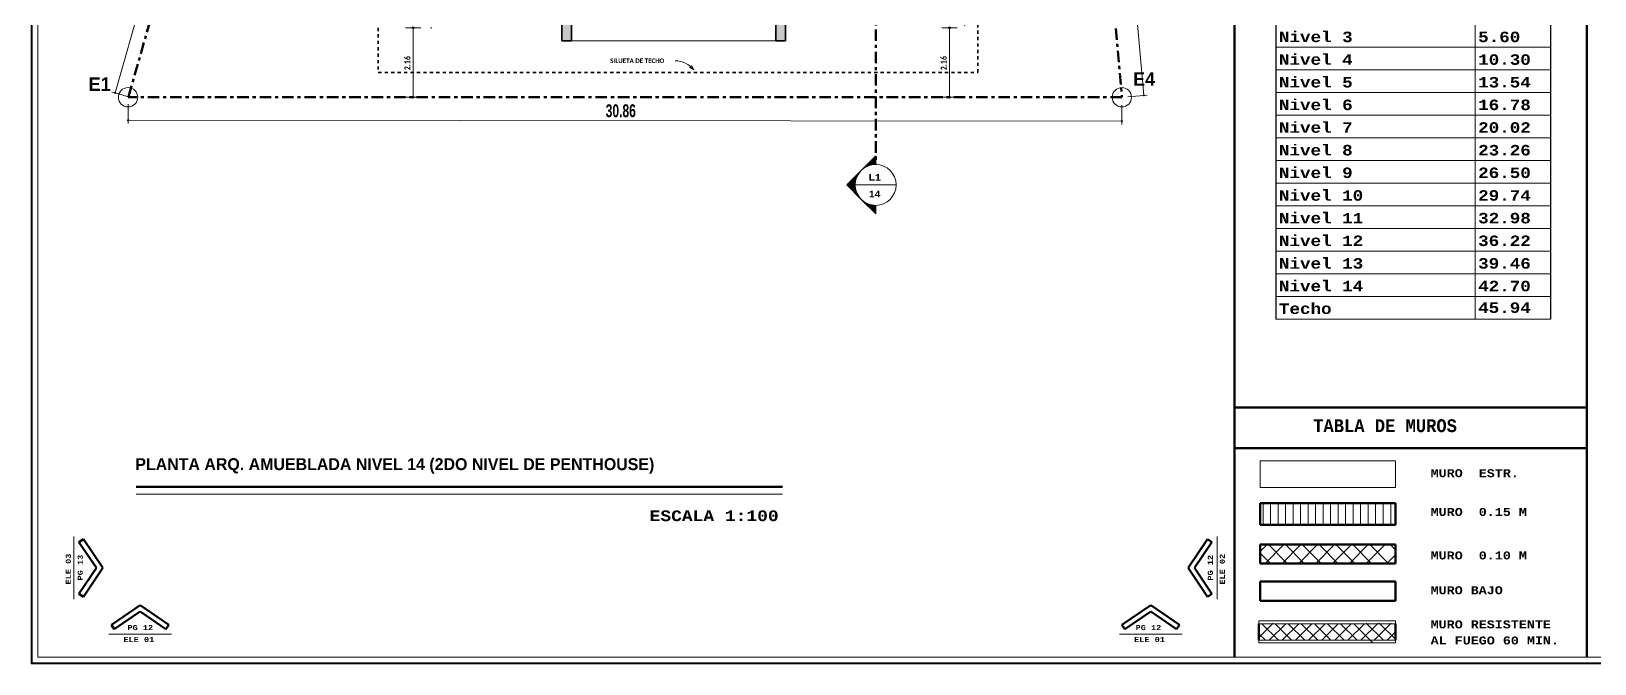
# Model space of a CAD drawing. Header units: metres. Extents: x -144 to 1000, y -717 to 29.
# Drawn here: x 818.18 to 866.74, y -589.13 to -569.48 of the extents above; entities that cross this region are included whole.
import ezdxf

# ---------------------------------------------------------------- set-up
doc = ezdxf.new("R2010")
doc.units = ezdxf.units.M
for name, pattern in [('Basculante', [0.11625, 0.075, -0.04125]), ('Dash Dot 3_16_', [0.595313, 0.357187, -0.119063, 0, -0.119063]), ('Derribado', [0.36, 0.24, -0.12])]:
    doc.linetypes.add(name, pattern=pattern)
doc.layers.get('0').update_dxf_attribs({"color": 1})
for name, color, linetype, lineweight in [('A-ANNO-DIMS', 1, 'Continuous', 9), ('A-DETL', 1, 'Continuous', 9), ('A-DETL-GENF', 1, 'Continuous', 9), ('A-DETL-THIN', 1, 'Continuous', 9), ('A-DETL-WIDE', 1, 'Continuous', 100), ('A-FLOR-HRAL', 1, 'Continuous', 9), ('A-WALL', 4, 'Continuous', 9), ('G-ANNO-SCHD', 1, 'Continuous', 9), ('G-ANNO-SYMB', 1, 'Continuous', 9), ('G-ANNO-TEXT', 2, 'Continuous', 9), ('G-ANNO-TTLB', 3, 'Continuous', 18), ('G-IMPT', 1, 'Continuous', 9), ('S-COLS', 7, 'Continuous', 9)]:
    doc.layers.add(name, color=color, linetype=linetype, lineweight=lineweight)
doc.layers.add('A-WALL-PATT', color=7, linetype='Continuous', lineweight=35, true_color=0x9c9c9c)
doc.styles.add('Arial Black', font='', dxfattribs={"height": 0.15})
doc.styles.add('Britannic Bold_B', font='', dxfattribs={"width": 0.7})
doc.styles.add('Britannic Bold_B_1', font='', dxfattribs={"width": 0.7, "height": 0.4})
doc.styles.add('Britannic Bold_B_8', font='', dxfattribs={"height": 0.006})
doc.styles.add('Calibri_B', font='calibrib.ttf', dxfattribs={"height": 0.165})
doc.styles.add('Calibri_B_7', font='calibrib.ttf', dxfattribs={"width": 0.8, "height": 0.18})
doc.styles.add('Courier New_B_2', font='courbd.ttf', dxfattribs={"height": 0.0016})
doc.styles.add('Courier New_B_5', font='courbd.ttf', dxfattribs={"width": 0.8, "height": 0.51})
doc.styles.add('Courier New_B_6', font='courbd.ttf', dxfattribs={"height": 0.002})
doc.styles.add('Courier New_B_8', font='courbd.ttf', dxfattribs={"height": 0.0035})
doc.styles.add('Courier New_B_9', font='courbd.ttf', dxfattribs={"height": 0.003591})
doc.styles.get('Arial Black').set_extended_font_data('Arial Black')
doc.styles.get('Britannic Bold_B').set_extended_font_data('Britannic Bold', bold=True)
doc.styles.get('Britannic Bold_B_1').set_extended_font_data('Britannic Bold', bold=True)
doc.styles.get('Britannic Bold_B_8').set_extended_font_data('Britannic Bold', bold=True)

# ---------------------------------------------------------------- blocks, each defined once
blk = doc.blocks.new('tarjeta de nathalie 00')
at = {"layer": 'G-IMPT', "lineweight": 9}
h = blk.add_hatch(color=3, dxfattribs=at)
h.paths.add_polyline_path([(-145.23888, -717.38489), (-145.21019, -717.38489), (-145.21019, -716.89355), (-145.21019, -716.79934), (-145.23888, -716.79934), (-145.23888, -716.89379)])
h.paths.add_polyline_path([(-145.20996, -716.7991), (-145.20996, -717.3851), (-145.2392, -717.3851), (-145.2392, -716.7991)])
h.paths.add_polyline_path([(-145.23902, -717.3868), (-145.20826, -717.3868), (-145.20826, -716.7974), (-145.2392, -716.7974), (-146.09866, -716.7974), (-146.09866, -717.3868)])
h.paths.add_polyline_path([(-145.20795, -716.79707), (-145.20795, -717.3871), (-146.09898, -717.3871), (-146.09898, -716.79707)])
at = {"layer": 'G-ANNO-TTLB'}
for p, q in [((-146.09898, -716.79707), (-146.09898, -717.3871)), ((-146.09898, -716.79707), (-146.09898, -717.38713)), ((-146.09866, -717.3868), (-146.09866, -716.7974)), ((-146.09696, -717.3851), (-146.09696, -716.7991)), ((-145.23902, -717.3868), (-146.09866, -717.3868))]:
    blk.add_line(p, q, dxfattribs=at)
at = {"layer": 'G-ANNO-TTLB', "color": 3}
for p, q in [((-146.09898, -717.3871), (-145.20795, -717.3871)), ((-146.09898, -717.38713), (-145.20795, -717.38713)), ((-145.20996, -717.3851), (-146.09696, -717.3851))]:
    blk.add_line(p, q, dxfattribs=at)
blk = doc.blocks.new('A$C4d52d4f2')
for p, q in [((-0.50224, -0.34445), (-0.50224, -0.48242)), ((-0.41646, -0.34445), (-0.41646, -0.48242))]:
    blk.add_line(p, q)
at = {"layer": 'A-DETL', "color": 8, "lineweight": 18, "true_color": 0x808080}
for p, q in [((-0.50624, -0.54672), (-0.50624, -0.53997)), ((-0.5039, -0.54672), (-0.5039, -0.53997)), ((-0.50155, -0.54672), (-0.50155, -0.53997)), ((-0.49921, -0.54672), (-0.49921, -0.53997)), ((-0.49686, -0.54672), (-0.49686, -0.53997)), ((-0.49452, -0.54672), (-0.49452, -0.53997)), ((-0.49217, -0.54672), (-0.49217, -0.53997)), ((-0.48983, -0.54672), (-0.48983, -0.53997)), ((-0.48748, -0.54672), (-0.48748, -0.53997)), ((-0.48514, -0.54672), (-0.48514, -0.53997)), ((-0.48279, -0.54672), (-0.48279, -0.53997)), ((-0.48045, -0.54672), (-0.48045, -0.53997)), ((-0.4781, -0.54672), (-0.4781, -0.53997)), ((-0.47576, -0.54672), (-0.47576, -0.53997)), ((-0.47341, -0.54672), (-0.47341, -0.53997)), ((-0.47338, -0.54672), (-0.47338, -0.53997)), ((-0.47107, -0.54672), (-0.47107, -0.53997)), ((-0.46872, -0.54672), (-0.46872, -0.53997)), ((-0.46869, -0.54672), (-0.46869, -0.53997)), ((-0.46638, -0.54672), (-0.46638, -0.53997)), ((-0.46634, -0.54672), (-0.46634, -0.53997)), ((-0.50716, -0.55504), (-0.50499, -0.55287)), ((-0.50716, -0.55551), (-0.50393, -0.55874)), ((-0.50558, -0.55874), (-0.49972, -0.55287)), ((-0.50453, -0.55287), (-0.49867, -0.55874)), ((-0.50032, -0.55874), (-0.49446, -0.55287)), ((-0.49927, -0.55287), (-0.4934, -0.55874)), ((-0.49506, -0.55874), (-0.48919, -0.55287)), ((-0.494, -0.55287), (-0.48814, -0.55874)), ((-0.48979, -0.55874), (-0.48393, -0.55287)), ((-0.48874, -0.55287), (-0.48288, -0.55874)), ((-0.48453, -0.55874), (-0.47866, -0.55287)), ((-0.48347, -0.55287), (-0.47761, -0.55874)), ((-0.47926, -0.55874), (-0.4734, -0.55287)), ((-0.47821, -0.55287), (-0.47235, -0.55874)), ((-0.474, -0.55874), (-0.46813, -0.55287)), ((-0.47294, -0.55287), (-0.46708, -0.55874)), ((-0.46755, -0.55874), (-0.46485, -0.55604)), ((-0.4665, -0.55287), (-0.46485, -0.55452)), ((-0.50753, -0.58186), (-0.50305, -0.57738)), ((-0.50753, -0.58073), (-0.50563, -0.58264)), ((-0.50658, -0.57759), (-0.50153, -0.58264)), ((-0.50421, -0.58264), (-0.49917, -0.57759)), ((-0.50248, -0.57759), (-0.49744, -0.58264)), ((-0.50012, -0.58264), (-0.49507, -0.57759)), ((-0.49839, -0.57759), (-0.49334, -0.58264)), ((-0.49602, -0.58264), (-0.49098, -0.57759)), ((-0.49429, -0.57759), (-0.48925, -0.58264)), ((-0.49193, -0.58264), (-0.48688, -0.57759)), ((-0.4902, -0.57759), (-0.48515, -0.58264)), ((-0.48783, -0.58264), (-0.48279, -0.57759)), ((-0.4861, -0.57759), (-0.48106, -0.58264)), ((-0.48374, -0.58264), (-0.47869, -0.57759)), ((-0.48201, -0.57759), (-0.47696, -0.58264)), ((-0.47964, -0.58264), (-0.4746, -0.57759)), ((-0.47791, -0.57759), (-0.47191, -0.58359)), ((-0.47555, -0.58264), (-0.47029, -0.57738)), ((-0.47555, -0.58264), (-0.4705, -0.57759)), ((-0.47403, -0.57738), (-0.46877, -0.58264)), ((-0.47145, -0.58264), (-0.46619, -0.57738)), ((-0.46993, -0.57738), (-0.46485, -0.58246)), ((-0.46736, -0.58264), (-0.46485, -0.58014))]:
    blk.add_line(p, q, dxfattribs=at)
at = {"layer": 'A-DETL', "color": 7, "lineweight": 100}
for p, q in [((-0.87475, -0.55119), (-0.87612, -0.55211)), ((-0.87475, -0.55119), (-0.86869, -0.56017)), ((-0.52361, -0.55119), (-0.52968, -0.56017)), ((-0.52361, -0.55119), (-0.52224, -0.55211)), ((-0.87612, -0.55211), (-0.87069, -0.56017)), ((-0.52224, -0.55211), (-0.52768, -0.56017)), ((-0.87612, -0.56824), (-0.87069, -0.56017)), ((-0.87475, -0.56916), (-0.86869, -0.56017)), ((-0.52361, -0.56916), (-0.52968, -0.56017)), ((-0.52224, -0.56824), (-0.52768, -0.56017)), ((-0.87475, -0.56916), (-0.87612, -0.56824)), ((-0.52361, -0.56916), (-0.52224, -0.56824)), ((-0.86601, -0.5779), (-0.85702, -0.57184)), ((-0.86509, -0.57927), (-0.85702, -0.57383)), ((-0.84804, -0.5779), (-0.85702, -0.57184)), ((-0.84896, -0.57927), (-0.85702, -0.57383)), ((-0.55033, -0.5779), (-0.54134, -0.57184)), ((-0.54941, -0.57927), (-0.54134, -0.57383)), ((-0.53236, -0.5779), (-0.54134, -0.57184)), ((-0.53328, -0.57927), (-0.54134, -0.57383)), ((-0.86601, -0.5779), (-0.86509, -0.57927)), ((-0.84804, -0.5779), (-0.84896, -0.57927)), ((-0.55033, -0.5779), (-0.54941, -0.57927)), ((-0.53236, -0.5779), (-0.53328, -0.57927))]:
    blk.add_line(p, q, dxfattribs=at)
at = {"layer": 'A-DETL-THIN'}
for p, q in [((-0.44001, -0.39042), (-0.44001, -0.3975)), ((-0.44001, -0.3975), (-0.50224, -0.3975)), ((-0.41646, -0.3975), (-0.44001, -0.3975)), ((-0.44001, -0.3975), (-0.44001, -0.40457)), ((-0.44001, -0.40457), (-0.50224, -0.40457)), ((-0.41646, -0.40457), (-0.44001, -0.40457)), ((-0.44001, -0.40457), (-0.44001, -0.41165)), ((-0.44001, -0.41165), (-0.50224, -0.41165)), ((-0.41646, -0.41165), (-0.44001, -0.41165)), ((-0.44001, -0.41165), (-0.44001, -0.41873)), ((-0.44001, -0.41873), (-0.50224, -0.41873)), ((-0.41646, -0.41873), (-0.44001, -0.41873)), ((-0.44001, -0.41873), (-0.44001, -0.42581)), ((-0.44001, -0.42581), (-0.50224, -0.42581)), ((-0.41646, -0.42581), (-0.44001, -0.42581)), ((-0.44001, -0.42581), (-0.44001, -0.43288)), ((-0.44001, -0.43288), (-0.50224, -0.43288)), ((-0.41646, -0.43288), (-0.44001, -0.43288)), ((-0.44001, -0.43288), (-0.44001, -0.43996)), ((-0.44001, -0.43996), (-0.50224, -0.43996)), ((-0.41646, -0.43996), (-0.44001, -0.43996)), ((-0.44001, -0.43996), (-0.44001, -0.44704)), ((-0.44001, -0.44704), (-0.50224, -0.44704)), ((-0.41646, -0.44704), (-0.44001, -0.44704)), ((-0.44001, -0.44704), (-0.44001, -0.45411)), ((-0.44001, -0.45411), (-0.50224, -0.45411)), ((-0.41646, -0.45411), (-0.44001, -0.45411)), ((-0.44001, -0.45411), (-0.44001, -0.46119)), ((-0.44001, -0.46119), (-0.50224, -0.46119)), ((-0.44001, -0.46119), (-0.44001, -0.46827)), ((-0.41646, -0.46119), (-0.44001, -0.46119)), ((-0.44001, -0.46827), (-0.50224, -0.46827)), ((-0.41646, -0.46827), (-0.44001, -0.46827)), ((-0.44001, -0.46827), (-0.44001, -0.47535)), ((-0.44001, -0.47535), (-0.50224, -0.47535)), ((-0.41646, -0.47535), (-0.44001, -0.47535)), ((-0.44001, -0.47535), (-0.44001, -0.48242)), ((-0.44001, -0.48242), (-0.50224, -0.48242)), ((-0.41646, -0.48242), (-0.44001, -0.48242))]:
    blk.add_line(p, q, dxfattribs=at)
at = {"layer": 'A-DETL-THIN', "lineweight": 18}
for p, q in [((-0.46485, -0.52673), (-0.50716, -0.52673)), ((-0.50716, -0.52673), (-0.50716, -0.535)), ((-0.46485, -0.535), (-0.46485, -0.52673)), ((-0.50716, -0.535), (-0.46485, -0.535)), ((-0.87776, -0.55038), (-0.87776, -0.56996)), ((-0.52061, -0.55038), (-0.52061, -0.56996)), ((-0.84724, -0.58091), (-0.86681, -0.58091)), ((-0.55113, -0.58091), (-0.53155, -0.58091)), ((-0.50753, -0.5767), (-0.50753, -0.57759)), ((-0.46485, -0.5767), (-0.50753, -0.5767)), ((-0.50753, -0.57759), (-0.46485, -0.57759)), ((-0.46485, -0.57759), (-0.46485, -0.5767)), ((-0.50753, -0.5827), (-0.50753, -0.58359)), ((-0.46485, -0.5827), (-0.50753, -0.5827)), ((-0.50753, -0.58359), (-0.46485, -0.58359)), ((-0.46485, -0.58359), (-0.46485, -0.5827))]:
    blk.add_line(p, q, dxfattribs=at)
at = {"layer": 'A-DETL-WIDE'}
for p, q in [((-0.51513, -0.58802), (-0.51513, -0.00202)), ((-0.40513, -0.58802), (-0.40513, -0.00202)), ((-0.51513, -0.51005), (-0.51513, -0.52277)), ((-0.40513, -0.51005), (-0.51513, -0.51005)), ((-0.40513, -0.52277), (-0.40513, -0.51005)), ((-0.40513, -0.52277), (-0.51513, -0.52277)), ((-0.51513, -0.52277), (-0.40513, -0.52277)), ((-0.50716, -0.53997), (-0.50716, -0.54672)), ((-0.46485, -0.53997), (-0.50716, -0.53997)), ((-0.46485, -0.54672), (-0.46485, -0.53997)), ((-0.50716, -0.54672), (-0.46485, -0.54672)), ((-0.50716, -0.55287), (-0.50716, -0.55874)), ((-0.46485, -0.55287), (-0.50716, -0.55287)), ((-0.46485, -0.55874), (-0.46485, -0.55287)), ((-0.50716, -0.55874), (-0.46485, -0.55874)), ((-0.46485, -0.56436), (-0.50716, -0.56436)), ((-0.50716, -0.56436), (-0.50716, -0.57042)), ((-0.46485, -0.57042), (-0.46485, -0.56436)), ((-0.50716, -0.57042), (-0.46485, -0.57042)), ((-0.50753, -0.57759), (-0.50753, -0.5827)), ((-0.46485, -0.5827), (-0.46485, -0.57759))]:
    blk.add_line(p, q, dxfattribs=at)
at = {"layer": 'G-ANNO-SCHD', "char_height": 0.003283, "attachment_point": 1, "line_spacing_factor": 1.118013, "style": 'Courier New_B_9'}
for s, insert, width in [('Nivel 3', (-0.50128, -0.39261), 0.03515), ('5.60', (-0.43905, -0.39261), 0.0123581), ('Nivel 4', (-0.50128, -0.39969), 0.0305443), ('10.30', (-0.43905, -0.39969), 0.0154477), ('Nivel 5', (-0.50128, -0.40677), 0.0322239), ('13.54', (-0.43905, -0.40677), 0.0154477), ('Nivel 6', (-0.50128, -0.41384), 0.032651), ('16.78', (-0.43905, -0.41384), 0.0140758), ('Nivel 7', (-0.50128, -0.42092), 0.0322239), ('20.02', (-0.43905, -0.42092), 0.0153562), ('Nivel 8', (-0.50128, -0.428), 0.032651), ('23.26', (-0.43905, -0.428), 0.0154477), ('Nivel 9', (-0.50128, -0.43507), 0.0322239), ('26.50', (-0.43905, -0.43507), 0.0154477), ('Nivel 10', (-0.50128, -0.44215), 0.032651), ('29.74', (-0.43905, -0.44215), 0.0154477), ('Nivel 11', (-0.50128, -0.44923), 0.0322239), ('32.98', (-0.43905, -0.44923), 0.0151733), ('Nivel 12', (-0.50128, -0.45631), 0.032651), ('36.22', (-0.43905, -0.45631), 0.0154477), ('Nivel 13', (-0.50128, -0.46338), 0.0322239), ('39.46', (-0.43905, -0.46338), 0.0154477), ('Nivel 14', (-0.50128, -0.47046), 0.032651), ('42.70', (-0.43905, -0.47046), 0.0154477), ('Techo', (-0.50128, -0.47754), 0.032651), ('45.94', (-0.43905, -0.47721), 0.0154477)]:
    blk.add_mtext(s, dxfattribs=dict(at, insert=insert, width=width))
at = {"layer": 'G-ANNO-TEXT', "attachment_point": 1}
for s, insert, char_height, width, style in [('TABLA DE MUROS', (-0.49058, -0.51373), 0.004, 0.0718312, 'Courier New_B_5'), ('MURO  ESTR.', (-0.4539, -0.52932), 0.0025, 0.0282194, 'Courier New_B_6'), ('MURO  0.15 M', (-0.4539, -0.54143), 0.0025, 0.0307848, 'Courier New_B_6'), ('MURO  0.10 M', (-0.4539, -0.55502), 0.0025, 0.0307848, 'Courier New_B_6'), ('MURO BAJO', (-0.4539, -0.56589), 0.0025, 0.0230886, 'Courier New_B_6'), ('PG 12', (-0.86099, -0.57801), 0.0016, 0.0104219, 'Courier New_B_2'), ('PG 12', (-0.54605, -0.57801), 0.0016, 0.0104219, 'Courier New_B_2'), ('MURO RESISTENTE', (-0.4539, -0.57656), 0.0025, 0.038481, 'Courier New_B_6'), ('ELE 01', (-0.86224, -0.58174), 0.0016, 0.0125063, 'Courier New_B_2'), ('ELE 01', (-0.54652, -0.58174), 0.0016, 0.0125063, 'Courier New_B_2'), ('AL FUEGO 60 MIN.', (-0.4539, -0.58158), 0.0025, 0.0410464, 'Courier New_B_6')]:
    blk.add_mtext(s, dxfattribs=dict(at, insert=insert, char_height=char_height, width=width, style=style))
at = {"layer": 'G-ANNO-TEXT', "char_height": 0.0016, "attachment_point": 1, "rotation": 90, "style": 'Courier New_B_2'}
for s, insert, width in [('ELE 03', (-0.88027, -0.56532), 0.0125063), ('PG 13', (-0.87654, -0.56407), 0.0104219), ('PG 12', (-0.52351, -0.56414), 0.0104219), ('ELE 02', (-0.51978, -0.56539), 0.0125063)]:
    blk.add_mtext(s, dxfattribs=dict(at, insert=insert, width=width))
blk = doc.blocks.new('H')
at = {"layer": 'A-ANNO-DIMS', "lineweight": 25, "true_color": 0x0000ff}
h = blk.add_hatch(color=5, dxfattribs=at)
edge = h.paths.add_edge_path()
edge.add_arc((824.935, -512.546), 0.015, 0, 360)
h = blk.add_hatch(color=5, dxfattribs=at)
edge = h.paths.add_edge_path()
edge.add_arc((856.889, -512.624), 0.015, 0, 360)
h = blk.add_hatch(color=5, dxfattribs=at)
edge = h.paths.add_edge_path()
edge.add_arc((825.345, -513.399), 0.015, 0, 360)
h = blk.add_hatch(color=5, dxfattribs=at)
edge = h.paths.add_edge_path()
edge.add_arc((856.207, -513.424), 0.015, 0, 360)
at = {"layer": 'A-WALL-PATT', "lineweight": 5, "true_color": 0x747474}
h = blk.add_hatch(color=8, dxfattribs=at)
h.paths.add_polyline_path([(845.762, -510.925), (845.762, -509.174), (845.462, -509.174), (845.462, -510.925)])
h.paths.add_polyline_path([(839.112, -510.925), (839.112, -509.174), (838.812, -509.174), (838.812, -510.925)])
at = {"layer": 'G-ANNO-SYMB'}
h = blk.add_hatch(color=256, dxfattribs=at)
edge = h.paths.add_edge_path()
edge.add_line((848.133, -514.933), (848.56, -514.507))
edge.add_line((848.56, -514.507), (848.56, -514.77))
edge.add_arc((848.56, -515.405), 0.636, 90, 132.0784)
h = blk.add_hatch(color=256, dxfattribs=at)
edge = h.paths.add_edge_path()
edge.add_arc((848.56, -515.405), 0.635, 135, 180)
edge.add_line((847.925, -515.405), (847.661, -515.405))
edge.add_line((847.661, -515.405), (848.111, -514.956))
h = blk.add_hatch(color=256, dxfattribs=at)
edge = h.paths.add_edge_path()
edge.add_line((848.111, -515.854), (847.661, -515.405))
edge.add_line((847.661, -515.405), (847.925, -515.405))
edge.add_arc((848.56, -515.405), 0.635, 180, 225)
h = blk.add_hatch(color=256, dxfattribs=at)
edge = h.paths.add_edge_path()
edge.add_arc((848.56, -515.405), 0.636, 227.9216, 270)
edge.add_line((848.56, -516.041), (848.56, -516.303))
edge.add_line((848.56, -516.303), (848.133, -515.877))
at = {"layer": 'A-ANNO-DIMS', "color": 5, "true_color": 0x0000ff}
for p, q in [((854.489, -485.55), (856.889, -512.624)), ((824.935, -512.546), (831.916, -488.255)), ((824.935, -512.546), (824.839, -512.519)), ((824.935, -512.546), (825.416, -512.685)), ((856.889, -512.624), (856.391, -512.668)), ((856.889, -512.624), (856.989, -512.615)), ((825.345, -513.399), (825.345, -512.899)), ((856.207, -513.424), (856.207, -512.924)), ((856.207, -513.424), (825.345, -513.399)), ((825.345, -513.399), (825.345, -513.499)), ((856.207, -513.424), (856.207, -513.524))]:
    blk.add_line(p, q, dxfattribs=at)
at = {"layer": 'A-ANNO-DIMS', "color": 5, "lineweight": 25, "true_color": 0x0000ff}
for centre in [(824.935, -512.546), (856.889, -512.624), (825.345, -513.399), (856.207, -513.424)]:
    blk.add_circle(centre, 0.015, dxfattribs=at)
at = {"layer": 'A-DETL', "color": 7, "linetype": 'Dash Dot 3_16_', "lineweight": 70}
for p, q in [((853.807, -485.61), (856.207, -512.684)), ((825.351, -512.666), (832.331, -488.374)), ((856.207, -512.684), (825.345, -512.684))]:
    blk.add_line(p, q, dxfattribs=at)
at = {"layer": 'A-DETL', "color": 7, "linetype": 'Basculante', "lineweight": 35}
for p, q in [((833.112, -508.525), (833.112, -511.91)), ((851.737, -511.91), (851.737, -508.525)), ((833.112, -511.91), (851.737, -511.91))]:
    blk.add_line(p, q, dxfattribs=at)
at = {"layer": 'A-DETL-THIN'}
for centre in [(825.338, -512.684), (856.207, -512.684)]:
    blk.add_circle(centre, 0.3, dxfattribs=at)
at = {"layer": 'A-WALL', "lineweight": 35}
for p, q in [((838.812, -509.174), (838.812, -510.925)), ((839.112, -510.925), (839.112, -509.174)), ((845.462, -509.174), (845.462, -510.925)), ((845.762, -510.925), (845.762, -509.174)), ((838.812, -510.925), (839.112, -510.925)), ((845.462, -510.925), (845.762, -510.925))]:
    blk.add_line(p, q, dxfattribs=at)
at = {"layer": 'A-WALL'}
blk.add_line((845.462, -510.925), (839.112, -510.925), dxfattribs=at)
at = {"layer": 'G-ANNO-SYMB', "linetype": 'Dash Dot 3_16_', "lineweight": 70}
blk.add_line((848.56, -505.011), (848.56, -514.77), dxfattribs=at)
at = {"layer": 'G-ANNO-SYMB', "lineweight": 18}
for p, q in [((847.661, -515.405), (848.56, -514.507)), ((848.56, -514.507), (848.133, -514.933)), ((848.56, -514.77), (848.56, -514.507)), ((848.56, -514.77), (848.56, -514.507)), ((848.111, -514.956), (847.661, -515.405)), ((847.661, -515.405), (848.56, -516.303)), ((847.925, -515.405), (847.661, -515.405)), ((847.661, -515.405), (848.111, -515.854)), ((847.661, -515.405), (847.925, -515.405)), ((847.925, -515.405), (849.195, -515.405)), ((848.133, -515.877), (848.56, -516.303)), ((848.56, -516.04), (848.56, -516.303)), ((848.56, -516.303), (848.56, -516.041))]:
    blk.add_line(p, q, dxfattribs=at)
for radius, start, end in [(0.635, 90, 270), (0.635, 135, 180), (0.636, 90, 132.0784), (0.635, 270, 90), (0.635, 180, 225), (0.636, 227.9216, 270)]:
    blk.add_arc((848.56, -515.405), radius, start, end, dxfattribs=at)
at = {"layer": 'G-ANNO-TEXT'}
for p, q in [((842.335, -511.548), (842.328, -511.548)), ((842.91, -511.833), (842.778, -511.751)), ((842.91, -511.833), (842.836, -511.696))]:
    blk.add_line(p, q, dxfattribs=at)
blk.add_arc((842.335, -512.269), 0.721, 37.2219, 90, dxfattribs=at)
at = {"layer": 'A-ANNO-DIMS', "color": 5, "true_color": 0x0000ff, "style": 'Britannic Bold_B_1', "width": 0.7}
blk.add_text('30.86', height=0.4, rotation=359.9548, dxfattribs=at).set_placement((840.174, -513.301))
at = {"layer": 'G-ANNO-SYMB', "style": 'Arial Black'}
for s, p in [('L1', (848.346, -515.269)), ('14', (848.35, -515.789))]:
    blk.add_text(s, height=0.2, dxfattribs=at).set_placement(p)
at = {"layer": 'G-ANNO-TEXT'}
for s, height, style, p in [('SILUETA DE TECHO', 0.14, 'Calibri_B', (840.312, -511.618)), ('E1', 0.42, 'Britannic Bold_B', (824.112, -512.484)), ('E4', 0.42, 'Britannic Bold_B', (856.554, -512.327))]:
    blk.add_text(s, height=height, dxfattribs=dict(at, style=style)).set_placement(p)
blk = doc.blocks.new('OOOO')
at = {"layer": 'A-ANNO-DIMS', "lineweight": 25, "true_color": 0x0000ff}
h = blk.add_hatch(color=5, dxfattribs=at)
edge = h.paths.add_edge_path()
edge.add_arc((614.412, -488.218), 0.025, 0, 360)
h = blk.add_hatch(color=5, dxfattribs=at)
edge = h.paths.add_edge_path()
edge.add_arc((610.748, -488.649), 0.025, 0, 360)
h = blk.add_hatch(color=5, dxfattribs=at)
edge = h.paths.add_edge_path()
edge.add_arc((607.419, -489.146), 0.025, 0, 360)
h = blk.add_hatch(color=5, dxfattribs=at)
edge = h.paths.add_edge_path()
edge.add_arc((604.054, -489.562), 0.025, 0, 360)
h = blk.add_hatch(color=5, dxfattribs=at)
edge = h.paths.add_edge_path()
edge.add_arc((597.736, -490.39), 0.025, 0, 360)
h = blk.add_hatch(color=5, dxfattribs=at)
edge = h.paths.add_edge_path()
edge.add_arc((600.097, -490.09), 0.025, 0, 360)
h = blk.add_hatch(color=5, dxfattribs=at)
edge = h.paths.add_edge_path()
edge.add_arc((597.736, -491.925), 0.025, 0, 360)
h = blk.add_hatch(color=5, dxfattribs=at)
edge = h.paths.add_edge_path()
edge.add_arc((600.097, -491.625), 0.025, 0, 360)
h = blk.add_hatch(color=5, dxfattribs=at)
edge = h.paths.add_edge_path()
edge.add_arc((604.054, -491.625), 0.025, 0, 360)
h = blk.add_hatch(color=5, dxfattribs=at)
edge = h.paths.add_edge_path()
edge.add_arc((607.419, -491.575), 0.025, 0, 360)
h = blk.add_hatch(color=5, dxfattribs=at)
edge = h.paths.add_edge_path()
edge.add_arc((610.748, -491.575), 0.025, 0, 360)
h = blk.add_hatch(color=5, dxfattribs=at)
edge = h.paths.add_edge_path()
edge.add_arc((614.412, -491.825), 0.025, 0, 360)
h = blk.add_hatch(color=5, dxfattribs=at)
edge = h.paths.add_edge_path()
edge.add_arc((594.78, -493.185), 0.025, 0, 360)
h = blk.add_hatch(color=5, dxfattribs=at)
edge = h.paths.add_edge_path()
edge.add_arc((596.286, -493.185), 0.025, 0, 360)
h = blk.add_hatch(color=5, dxfattribs=at)
edge = h.paths.add_edge_path()
edge.add_arc((615.286, -493.59), 0.025, 0, 360)
h = blk.add_hatch(color=5, dxfattribs=at)
edge = h.paths.add_edge_path()
edge.add_arc((617.448, -493.59), 0.025, 0, 360)
h = blk.add_hatch(color=5, dxfattribs=at)
edge = h.paths.add_edge_path()
edge.add_arc((594.219, -495.133), 0.025, 0, 360)
h = blk.add_hatch(color=5, dxfattribs=at)
edge = h.paths.add_edge_path()
edge.add_arc((595.986, -495.133), 0.025, 0, 360)
h = blk.add_hatch(color=5, dxfattribs=at)
edge = h.paths.add_edge_path()
edge.add_arc((617.767, -496.971), 0.025, 0, 360)
h = blk.add_hatch(color=5, dxfattribs=at)
edge = h.paths.add_edge_path()
edge.add_arc((593.472, -497.424), 0.025, 0, 360)
h = blk.add_hatch(color=5, dxfattribs=at)
edge = h.paths.add_edge_path()
edge.add_arc((595.583, -497.424), 0.025, 0, 360)
h = blk.add_hatch(color=5, dxfattribs=at)
edge = h.paths.add_edge_path()
edge.add_arc((592.595, -500.53), 0.025, 0, 360)
h = blk.add_hatch(color=5, dxfattribs=at)
edge = h.paths.add_edge_path()
edge.add_arc((594.695, -500.53), 0.025, 0, 360)
h = blk.add_hatch(color=5, dxfattribs=at)
edge = h.paths.add_edge_path()
edge.add_arc((616.186, -500.341), 0.025, 0, 360)
h = blk.add_hatch(color=5, dxfattribs=at)
edge = h.paths.add_edge_path()
edge.add_arc((618.131, -500.341), 0.025, 0, 360)
h = blk.add_hatch(color=5, dxfattribs=at)
edge = h.paths.add_edge_path()
edge.add_arc((615.986, -502.947), 0.025, 0, 360)
h = blk.add_hatch(color=5, dxfattribs=at)
edge = h.paths.add_edge_path()
edge.add_arc((618.284, -502.947), 0.025, 0, 360)
h = blk.add_hatch(color=5, dxfattribs=at)
edge = h.paths.add_edge_path()
edge.add_arc((591.748, -503.682), 0.025, 0, 360)
h = blk.add_hatch(color=5, dxfattribs=at)
edge = h.paths.add_edge_path()
edge.add_arc((594.336, -503.682), 0.025, 0, 360)
h = blk.add_hatch(color=5, dxfattribs=at)
edge = h.paths.add_edge_path()
edge.add_arc((615.986, -508.604), 0.025, 0, 360)
h = blk.add_hatch(color=5, dxfattribs=at)
edge = h.paths.add_edge_path()
edge.add_arc((618.836, -508.604), 0.025, 0, 360)
h = blk.add_hatch(color=5, dxfattribs=at)
edge = h.paths.add_edge_path()
edge.add_arc((589.521, -511.471), 0.025, 0, 360)
h = blk.add_hatch(color=5, dxfattribs=at)
edge = h.paths.add_edge_path()
edge.add_arc((594.336, -511.471), 0.025, 0, 360)
h = blk.add_hatch(color=5, dxfattribs=at)
edge = h.paths.add_edge_path()
edge.add_arc((615.886, -511.477), 0.025, 0, 360)
h = blk.add_hatch(color=5, dxfattribs=at)
edge = h.paths.add_edge_path()
edge.add_arc((619.07, -511.477), 0.025, 0, 360)
h = blk.add_hatch(color=5, dxfattribs=at)
edge = h.paths.add_edge_path()
edge.add_arc((597.367, -512.824), 0.025, 0, 360)
h = blk.add_hatch(color=5, dxfattribs=at)
edge = h.paths.add_edge_path()
edge.add_arc((614.026, -512.824), 0.025, 0, 360)
h = blk.add_hatch(color=5, dxfattribs=at)
edge = h.paths.add_edge_path()
edge.add_arc((597.367, -514.983), 0.025, 0, 360)
h = blk.add_hatch(color=5, dxfattribs=at)
edge = h.paths.add_edge_path()
edge.add_arc((614.026, -514.983), 0.025, 0, 360)
at = {"layer": 'A-ANNO-DIMS', "color": 5, "true_color": 0x0000ff}
for p, q in [((614.412, -488.218), (614.172, -488.218)), ((614.412, -488.218), (614.412, -491.825)), ((614.412, -488.218), (614.652, -488.218)), ((610.748, -488.649), (610.508, -488.649)), ((610.748, -488.649), (610.748, -491.575)), ((610.748, -488.649), (610.988, -488.649)), ((607.419, -489.146), (607.179, -489.146)), ((607.419, -489.146), (607.419, -491.575)), ((607.419, -489.146), (607.659, -489.146)), ((604.054, -489.562), (603.814, -489.562)), ((604.054, -489.562), (604.054, -491.625)), ((604.054, -489.562), (604.294, -489.562)), ((597.736, -490.39), (597.496, -490.39)), ((597.736, -490.39), (597.736, -491.925)), ((597.736, -490.39), (597.976, -490.39)), ((600.097, -490.09), (599.857, -490.09)), ((600.097, -490.09), (600.097, -491.625)), ((600.097, -490.09), (600.337, -490.09)), ((597.736, -491.925), (597.496, -491.925)), ((597.736, -491.925), (597.976, -491.925)), ((600.097, -491.625), (599.857, -491.625)), ((600.097, -491.625), (600.337, -491.625)), ((604.054, -491.625), (603.814, -491.625)), ((604.054, -491.625), (604.294, -491.625)), ((607.419, -491.575), (607.179, -491.575)), ((607.419, -491.575), (607.659, -491.575)), ((610.748, -491.575), (610.508, -491.575)), ((610.748, -491.575), (610.988, -491.575)), ((614.412, -491.825), (614.172, -491.825)), ((614.412, -491.825), (614.652, -491.825)), ((594.78, -493.185), (594.78, -492.945)), ((594.78, -493.185), (596.286, -493.185)), ((594.78, -493.185), (594.78, -493.425)), ((596.286, -493.185), (596.286, -492.945)), ((596.286, -493.185), (596.286, -493.425)), ((615.286, -493.59), (615.286, -493.35)), ((617.448, -493.59), (617.448, -493.35)), ((615.286, -493.59), (617.448, -493.59)), ((615.286, -493.59), (615.286, -493.83)), ((617.448, -493.59), (617.448, -493.83)), ((594.219, -495.133), (594.219, -494.893)), ((594.219, -495.133), (595.986, -495.133)), ((594.219, -495.133), (594.219, -495.373)), ((595.986, -495.133), (595.986, -494.893)), ((595.986, -495.133), (595.986, -495.373)), ((616.186, -496.971), (616.186, -496.731)), ((617.767, -496.971), (617.767, -496.731)), ((593.472, -497.424), (593.472, -497.184)), ((595.583, -497.424), (595.583, -497.184)), ((616.186, -496.971), (617.767, -496.971)), ((616.186, -496.971), (616.186, -497.211)), ((617.767, -496.971), (617.767, -497.211)), ((595.583, -497.424), (593.472, -497.424)), ((593.472, -497.424), (593.472, -497.664)), ((595.583, -497.424), (595.583, -497.664)), ((616.186, -500.341), (616.186, -500.101)), ((618.131, -500.341), (618.131, -500.101)), ((592.595, -500.53), (592.595, -500.29)), ((592.595, -500.53), (594.695, -500.53)), ((592.595, -500.53), (592.595, -500.77)), ((594.695, -500.53), (594.695, -500.29)), ((594.695, -500.53), (594.695, -500.77)), ((616.186, -500.341), (618.131, -500.341)), ((616.186, -500.341), (616.186, -500.581)), ((618.131, -500.341), (618.131, -500.581)), ((615.986, -502.947), (618.284, -502.947)), ((615.986, -502.947), (615.986, -503.187)), ((618.284, -502.947), (618.284, -502.707)), ((618.284, -502.947), (618.284, -503.187)), ((591.748, -503.682), (591.748, -503.442)), ((594.336, -503.682), (594.336, -503.442)), ((591.748, -503.682), (594.336, -503.682)), ((591.748, -503.682), (591.748, -503.922)), ((594.336, -503.682), (594.336, -503.922)), ((615.986, -508.604), (615.986, -508.364)), ((618.836, -508.604), (618.836, -508.364)), ((615.986, -508.604), (618.836, -508.604)), ((615.986, -508.604), (615.986, -508.844)), ((618.836, -508.604), (618.836, -508.844)), ((589.521, -511.471), (589.521, -511.231)), ((594.336, -511.471), (594.336, -511.231)), ((615.886, -511.477), (615.886, -511.237)), ((619.07, -511.477), (619.07, -511.237)), ((589.521, -511.471), (594.336, -511.471)), ((589.521, -511.471), (589.521, -511.711)), ((594.336, -511.471), (594.336, -511.711)), ((615.886, -511.477), (619.07, -511.477)), ((615.886, -511.477), (615.886, -511.717)), ((619.07, -511.477), (619.07, -511.717)), ((597.367, -512.824), (597.127, -512.824)), ((597.367, -514.983), (597.367, -512.824)), ((597.367, -512.824), (597.607, -512.824)), ((614.026, -512.824), (613.786, -512.824)), ((614.026, -514.983), (614.026, -512.824)), ((614.026, -512.824), (614.266, -512.824)), ((597.367, -514.983), (597.127, -514.983)), ((597.367, -514.983), (597.607, -514.983)), ((614.026, -514.983), (613.786, -514.983)), ((614.026, -514.983), (614.266, -514.983))]:
    blk.add_line(p, q, dxfattribs=at)
at = {"layer": 'A-ANNO-DIMS', "color": 5, "linetype": 'Derribado', "true_color": 0x0000ff}
blk.add_line((615.986, -502.947), (615.986, -502.707), dxfattribs=at)
at = {"layer": 'A-ANNO-DIMS', "color": 5, "lineweight": 25, "true_color": 0x0000ff}
for centre in [(614.412, -488.218), (610.748, -488.649), (607.419, -489.146), (604.054, -489.562), (597.736, -490.39), (600.097, -490.09), (597.736, -491.925), (600.097, -491.625), (604.054, -491.625), (607.419, -491.575), (610.748, -491.575), (614.412, -491.825), (594.78, -493.185), (596.286, -493.185), (615.286, -493.59), (617.448, -493.59), (594.219, -495.133), (595.986, -495.133), (617.767, -496.971), (593.472, -497.424), (595.583, -497.424), (592.595, -500.53), (594.695, -500.53), (616.186, -500.341), (618.131, -500.341), (615.986, -502.947), (618.284, -502.947), (591.748, -503.682), (594.336, -503.682), (615.986, -508.604), (618.836, -508.604), (589.521, -511.471), (594.336, -511.471), (615.886, -511.477), (619.07, -511.477), (597.367, -512.824), (614.026, -512.824), (597.367, -514.983), (614.026, -514.983)]:
    blk.add_circle(centre, 0.025, dxfattribs=at)
at = {"layer": 'A-DETL', "color": 253, "true_color": 0xb6b6b6}
for p, q in [((614.586, -488.218), (614.486, -488.218)), ((607.368, -489.146), (607.268, -489.146)), ((604.136, -489.562), (604.036, -489.562)), ((597.675, -490.39), (597.735, -490.39)), ((600.036, -490.09), (600.096, -490.09)), ((594.78, -493.175), (594.78, -493.135)), ((594.219, -495.125), (594.219, -495.085)), ((595.986, -495.125), (595.986, -495.085)), ((593.472, -497.725), (593.472, -497.665)), ((595.583, -497.725), (595.583, -497.665)), ((592.68, -500.455), (592.68, -500.655)), ((592.595, -500.725), (592.595, -500.925)), ((591.748, -503.725), (591.748, -503.825)), ((589.521, -511.474), (589.521, -511.574)), ((589.521, -511.474), (589.521, -511.574)), ((589.521, -511.474), (589.521, -511.574)), ((589.521, -511.474), (589.521, -511.574)), ((619.07, -511.475), (619.07, -511.595)), ((597.909, -512.824), (597.949, -512.824))]:
    blk.add_line(p, q, dxfattribs=at)
at = {"layer": 'A-DETL', "color": 7, "linetype": 'Basculante', "lineweight": 35}
for p, q in [((617.767, -496.774), (617.767, -496.954)), ((618.284, -502.604), (618.284, -502.664)), ((618.836, -508.829), (618.836, -508.879))]:
    blk.add_line(p, q, dxfattribs=at)
at = {"layer": 'A-DETL-GENF', "lineweight": 25}
blk.add_line((614.046, -491.85), (614.086, -491.85), dxfattribs=at)
at = {"layer": 'A-FLOR-HRAL'}
blk.add_line((614.507, -512.76), (614.495, -512.748), dxfattribs=at)
at = {"layer": 'A-WALL-PATT', "color": 1, "lineweight": 5, "true_color": 0xff0000}
blk.add_line((607.061, -491.59), (607.045, -491.575), dxfattribs=at)
at = {"layer": 'A-WALL-PATT', "color": 8, "lineweight": 5, "true_color": 0x727272}
blk.add_line((615.986, -508.679), (615.986, -508.829), dxfattribs=at)
at = {"layer": 'S-COLS', "lineweight": 35}
for p, q in [((597.386, -491.625), (596.486, -491.625)), ((614.586, -491.825), (614.086, -491.825)), ((614.086, -491.825), (614.086, -491.85))]:
    blk.add_line(p, q, dxfattribs=at)
at = {"layer": 'A-ANNO-DIMS', "color": 5, "true_color": 0x0000ff, "char_height": 0.19, "width": 0.57208, "attachment_point": 1, "rotation": 90, "line_spacing_factor": 1.158048, "style": 'Calibri_B_7'}
for s, insert in [('2.93', (610.475, -490.35)), ('3.61', (614.138, -490.259)), ('2.06', (603.781, -490.832)), ('2.43', (607.145, -490.599)), ('1.53', (599.824, -491.096)), ('1.53', (597.462, -491.396)), ('2.16', (597.093, -514.142)), ('2.16', (613.752, -514.142))]:
    blk.add_mtext(s, dxfattribs=dict(at, insert=insert))
at = {"layer": 'A-ANNO-DIMS', "color": 5, "true_color": 0x0000ff, "char_height": 0.19, "width": 0.57208, "attachment_point": 1, "line_spacing_factor": 1.158048, "style": 'Calibri_B_7'}
for s, insert in [('1.51', (595.294, -492.912)), ('2.16', (616.129, -493.317)), ('1.77', (594.864, -494.859)), ('1.58', (616.738, -496.698)), ('2.11', (594.289, -497.151)), ('1.94', (616.92, -500.068)), ('2.10', (593.407, -500.257)), ('2.30', (616.897, -502.674)), ('2.59', (592.803, -503.409)), ('2.85', (617.172, -508.33)), ('4.81', (591.69, -511.197)), ('3.18', (617.24, -511.203))]:
    blk.add_mtext(s, dxfattribs=dict(at, insert=insert))

msp = doc.modelspace()

# ---------------------------------------------------------------- block references
at = {"xscale": 99.43160266323505, "yscale": 99.43160266323505, "zscale": 99.43160266323505}
msp.add_blockref('tarjeta de nathalie 00', (15345.034, 70741.827), dxfattribs=at)

# ---------------------------------------------------------------- next in the draw order: linework, layer by layer
at = {"layer": 'A-DETL', "lineweight": 100, "ltscale": 100}
msp.add_line((821.432, -583.626), (841.514, -583.626), dxfattribs=at)
at = {"layer": 'A-DETL-THIN', "lineweight": 18}
msp.add_line((821.432, -583.857), (841.514, -583.857), dxfattribs=at)

# ---------------------------------------------------------------- next in the draw order: block references
at = {"xscale": 99.43160273753426, "yscale": 99.43160273753426, "zscale": 99.43160273753426}
msp.add_blockref('A$C4d52d4f2', (906.775, -530.45), dxfattribs=at)
at = {"color": 3}
for name, p in [('H', (-4.154, -58.844)), ('OOOO', (232.672, -56.544))]:
    msp.add_blockref(name, p, dxfattribs=at)

# ---------------------------------------------------------------- next in the draw order: texts
at = {"layer": 'G-ANNO-TEXT'}
for s, height, style, p in [('PLANTA ARQ. AMUEBLADA NIVEL 14 (2DO NIVEL DE PENTHOUSE)', 0.37028, 'Britannic Bold_B_8', (821.41, -583.11)), ('ESCALA 1:100', 0.3333, 'Courier New_B_8', (837.385, -584.695))]:
    msp.add_text(s, height=height, dxfattribs=dict(at, style=style)).set_placement(p)

doc.saveas('drawing.dxf')
